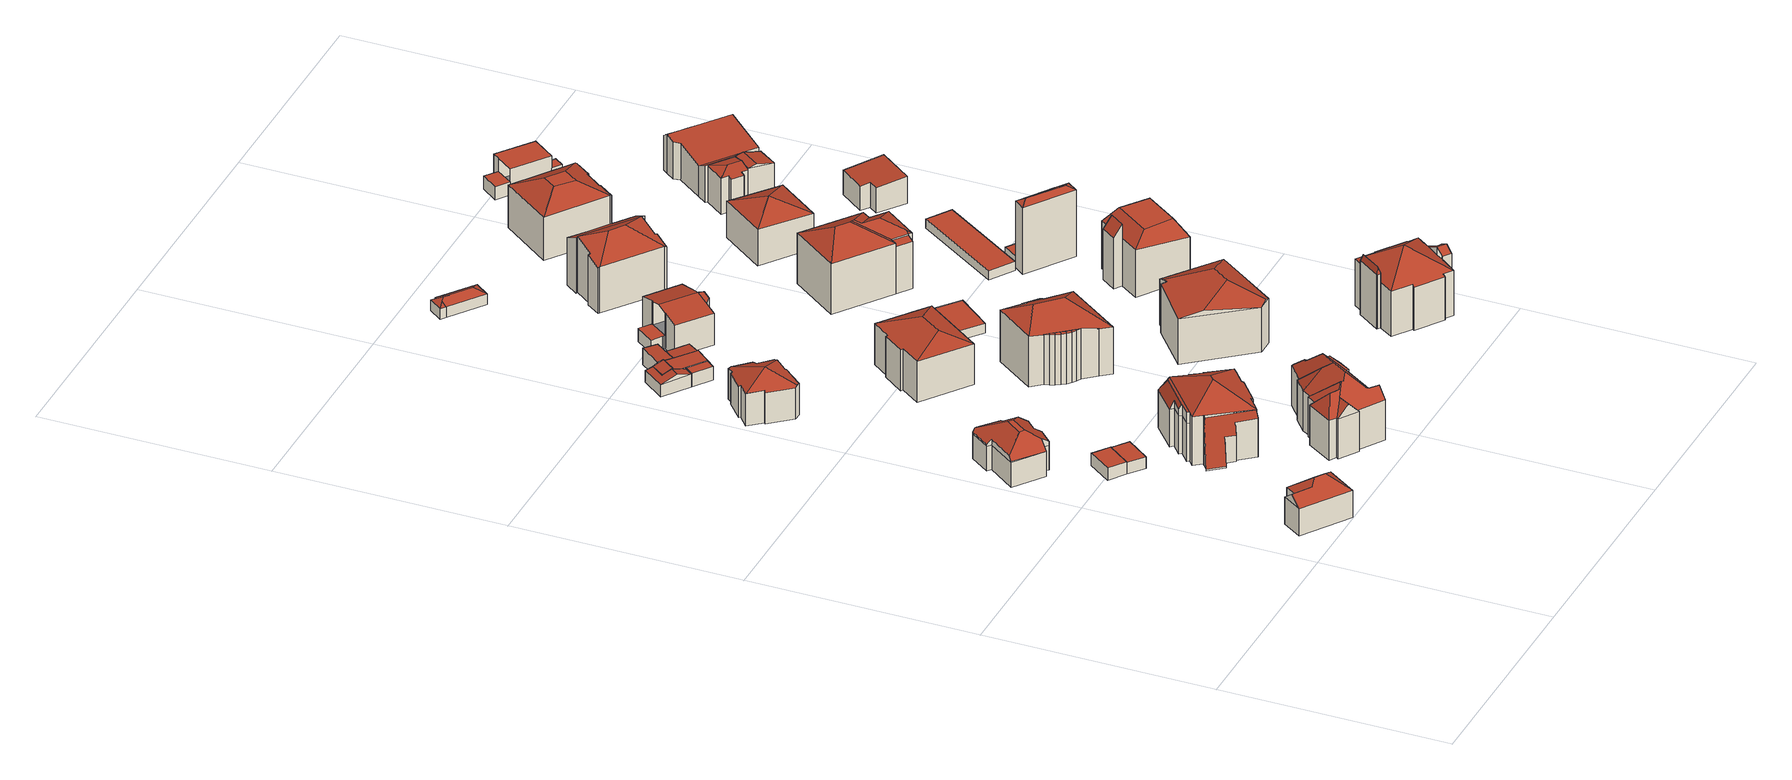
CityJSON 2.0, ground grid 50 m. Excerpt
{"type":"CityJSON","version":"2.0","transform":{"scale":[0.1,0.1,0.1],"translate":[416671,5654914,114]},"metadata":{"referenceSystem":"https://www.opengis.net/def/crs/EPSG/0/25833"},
"CityObjects":{
"building1":{"type":"Building","attributes":{"Dachtyp_tdc":"tdcFreeFormRoof","Gemeindeschluessel":14612000,"Dachneigung":38.31,"QualitaetDacherkennung":75,"Geometrietyp2DReferenz":"3000","measuredHeight":9.41,"function":"31001_9998","roofType":"5000"},"geometry":[{"type":"Solid","lod":"2","boundaries":[[[[0,1,2,3]],[[1,4,5,2]],[[4,6,7,5]],[[6,8,9,7]],[[8,10,11,9]],[[10,0,3,11]],[[12,13,10,8]],[[14,12,8,6]],[[15,14,6,4]],[[15,4,1]],[[13,12,14,15,1,0]],[[13,0,10]],[[3,2,5,7,9,11]]]],"semantics":{"surfaces":[{"type":"WallSurface"},{"type":"RoofSurface"},{"type":"GroundSurface"}],"values":[[0,0,0,0,0,0,1,1,1,0,1,1,2]]}}]},
"building2":{"type":"Building","attributes":{"Dachtyp_tdc":"tdcFreeFormRoof","Gemeindeschluessel":14612000,"Dachneigung":32.8,"QualitaetDacherkennung":46,"Geometrietyp2DReferenz":"3000","measuredHeight":9.43,"function":"31001_9998","roofType":"5000"},"geometry":[{"type":"Solid","lod":"2","boundaries":[[[[16,17,18,19]],[[17,20,21,18]],[[20,22,23,21]],[[22,24,25,23]],[[26,27,28,29,30,31,32]],[[33,34,27,26,35,36,37]],[[38,39,40,41,36,35,42,43,44]],[[43,42,32,31,45,46]],[[42,35,26,32]],[[47,43,46,48]],[[48,46,45,49]],[[49,45,31,30,50]],[[38,44,51]],[[51,44,43,47]],[[24,37,36,41,52]],[[52,41,40,53]],[[53,40,39,54]],[[54,39,38]],[[20,34,33,22]],[[22,33,37,24]],[[17,28,27,34,20]],[[50,30,29,16]],[[16,29,28,17]],[[25,55,56,57,58,59,60,61,62,63,19,18,21,23]],[[24,52,55,25]],[[52,53,56,55]],[[53,54,57,56]],[[54,38,58,57]],[[38,51,59,58]],[[51,47,60,59]],[[47,48,61,60]],[[48,49,62,61]],[[49,50,63,62]],[[50,16,19,63]]]],"semantics":{"surfaces":[{"type":"WallSurface"},{"type":"RoofSurface"},{"type":"GroundSurface"}],"values":[[0,0,0,0,1,1,1,1,1,0,0,0,0,0,0,0,0,0,0,0,0,0,0,2,0,0,0,0,0,0,0,0,0,0]]}}]},
"building3":{"type":"Building","attributes":{"Dachtyp_tdc":"tdcPolyFlatRoof","Gemeindeschluessel":14612000,"Dachneigung":0,"QualitaetDacherkennung":69,"Geometrietyp2DReferenz":"3000","measuredHeight":2.79,"function":"31001_9998","roofType":"1000"},"geometry":[{"type":"Solid","lod":"2","boundaries":[[[[64,65,66,67]],[[65,68,69,66]],[[68,70,71,69]],[[70,64,67,71]],[[70,68,65,64]],[[67,66,69,71]]]],"semantics":{"surfaces":[{"type":"WallSurface"},{"type":"RoofSurface"},{"type":"GroundSurface"}],"values":[[0,0,0,0,1,2]]}}]},
"building4":{"type":"Building","attributes":{"Dachtyp_tdc":"tdcPolyFlatRoof","Gemeindeschluessel":14612000,"Dachneigung":0,"QualitaetDacherkennung":59,"Geometrietyp2DReferenz":"3000","measuredHeight":2.76,"function":"31001_9998","roofType":"1000"},"geometry":[{"type":"Solid","lod":"2","boundaries":[[[[72,73,74,69]],[[73,75,76,74]],[[75,77,71,76]],[[77,72,69,71]],[[77,75,73,72]],[[69,74,76,71]]]],"semantics":{"surfaces":[{"type":"WallSurface"},{"type":"RoofSurface"},{"type":"GroundSurface"}],"values":[[0,0,0,0,1,2]]}}]},
"building5":{"type":"Building","attributes":{"Gemeindeschluessel":14612000,"Geometrietyp2DReferenz":"3000","function":"31001_9998","roofType":"9999"},"children":["building5-1","building5-2","building5-3","building5-4"]},
"building5-1":{"type":"BuildingPart","attributes":{"Dachtyp_tdc":"tdcPolyFlatRoof","Dachneigung":0,"QualitaetDacherkennung":14,"Geometrietyp2DReferenz":"3000","measuredHeight":8.49,"roofType":"1000"},"parents":["building5"],"geometry":[{"type":"MultiSurface","lod":"2","boundaries":[[[78,79,80,81]],[[79,82,83,80]],[[82,84,85,83]],[[84,82,79,78]],[[81,80,83,85]]],"semantics":{"surfaces":[{"type":"WallSurface"},{"type":"RoofSurface"},{"type":"GroundSurface"}],"values":[0,0,0,1,2]}}]},
"building5-2":{"type":"BuildingPart","attributes":{"Dachtyp_tdc":"tdcHipRoof","Dachneigung":30.21,"QualitaetDacherkennung":60,"Geometrietyp2DReferenz":"3000","measuredHeight":14.59,"roofType":"3200"},"parents":["building5"],"geometry":[{"type":"MultiSurface","lod":"2","boundaries":[[[86,87,81,88]],[[87,78,81]],[[89,90,85,84]],[[90,91,92,85]],[[91,93,94,92]],[[93,95,96,94]],[[95,97,98,96]],[[97,99,100,98]],[[101,102,103,104]],[[102,105,106,103]],[[105,107,108,106]],[[107,109,110,108]],[[109,111,112,113,110]],[[114,115,116,117,118]],[[115,119,120,121,122,116]],[[88,123,86]],[[115,114,111,124]],[[97,95,93,91,90,89,87,86,125]],[[111,109,107,105,102,101,99,97,125,124]],[[86,119,115,124,125]],[[81,85,92,94,96,98,100,104,103,106,108,110,113,117,116,122,88]],[[99,101,104,100]]],"semantics":{"surfaces":[{"type":"WallSurface"},{"type":"RoofSurface"},{"type":"GroundSurface"}],"values":[0,0,0,0,0,0,0,0,0,0,0,0,0,0,0,0,1,1,1,1,2,0]}}]},
"building5-3":{"type":"BuildingPart","attributes":{"Dachtyp_tdc":"tdcFreeFormRoof","Dachneigung":80.82,"QualitaetDacherkennung":32,"Geometrietyp2DReferenz":"3000","measuredHeight":10.75,"roofType":"5000"},"parents":["building5"],"geometry":[{"type":"MultiSurface","lod":"2","boundaries":[[[126,127,128,129]],[[127,130,131,128]],[[130,132,133,131]],[[132,134,135,133]],[[134,136,137,135]],[[136,118,117,137]],[[112,138,139,113]],[[138,126,129,139]],[[118,136,140]],[[136,134,132,130,127,126,138,141,140]],[[138,112,141]],[[112,118,140,141]],[[129,128,131,133,135,137,117,113,139]]],"semantics":{"surfaces":[{"type":"WallSurface"},{"type":"RoofSurface"},{"type":"GroundSurface"}],"values":[0,0,0,0,0,0,0,0,1,1,1,1,2]}}]},
"building5-4":{"type":"BuildingPart","attributes":{"Dachtyp_tdc":"tdcFreeFormRoof","Dachneigung":60.28,"QualitaetDacherkennung":24,"Geometrietyp2DReferenz":"3000","measuredHeight":11.37,"roofType":"5000"},"parents":["building5"],"geometry":[{"type":"MultiSurface","lod":"2","boundaries":[[[121,142,143,122]],[[142,144,145,143]],[[144,146,147,145]],[[146,148,149,147]],[[148,150,151,149]],[[150,152,153,151]],[[152,123,88,153]],[[154,152,150,155,156,157]],[[158,159,120,86,154,157]],[[152,86,123]],[[121,120,159,142]],[[142,159,158,144]],[[144,158,157,156,146]],[[146,156,155,148]],[[148,155,150]],[[122,143,145,147,149,151,153,88]],[[86,152,154]]],"semantics":{"surfaces":[{"type":"WallSurface"},{"type":"RoofSurface"},{"type":"GroundSurface"}],"values":[0,0,0,0,0,0,0,1,1,0,0,0,0,0,0,2,1]}}]},
"building6":{"type":"Building","attributes":{"Dachtyp_tdc":"tdcFreeFormRoof","Gemeindeschluessel":14612000,"Dachneigung":25.83,"QualitaetDacherkennung":62,"Geometrietyp2DReferenz":"3000","measuredHeight":9.88,"function":"31001_9998","roofType":"5000"},"geometry":[{"type":"Solid","lod":"2","boundaries":[[[[160,161,162,163]],[[161,164,165,162]],[[164,166,167,165]],[[166,168,169,167]],[[168,170,171,169]],[[170,172,173,171]],[[172,174,175,173]],[[174,176,177,175]],[[176,178,179,177]],[[178,180,181,179]],[[180,182,183,181]],[[182,184,185,183]],[[184,186,187,185]],[[186,188,189,187]],[[188,160,163,189]],[[190,176,174,172,191,192]],[[178,190,192,193,182,180]],[[184,193,192,194,188,186]],[[192,191,170,168,166,164,161,160,194]],[[184,182,193]],[[178,176,190]],[[163,162,165,167,169,171,173,175,177,179,181,183,185,187,189]],[[160,188,194]],[[172,170,191]]]],"semantics":{"surfaces":[{"type":"WallSurface"},{"type":"RoofSurface"},{"type":"GroundSurface"}],"values":[[0,0,0,0,0,0,0,0,0,0,0,0,0,0,0,1,1,1,1,0,0,2,0,0]]}}]},
"building7":{"type":"Building","attributes":{"Dachtyp_tdc":"tdcFreeFormRoof","Gemeindeschluessel":14612000,"Dachneigung":17.79,"QualitaetDacherkennung":46,"Geometrietyp2DReferenz":"3000","measuredHeight":3.88,"function":"31001_9998","roofType":"5000"},"geometry":[{"type":"Solid","lod":"2","boundaries":[[[[195,196,197,198]],[[196,199,200,197]],[[199,201,202,200]],[[201,203,204,202]],[[203,205,206,204]],[[205,195,198,206]],[[207,208,205,203,201,199]],[[196,195,208,207]],[[199,196,207]],[[195,205,208]],[[198,197,200,202,204,206]]]],"semantics":{"surfaces":[{"type":"WallSurface"},{"type":"RoofSurface"},{"type":"GroundSurface"}],"values":[[0,0,0,0,0,0,1,1,0,0,2]]}}]},
"building8":{"type":"Building","attributes":{"Dachtyp_tdc":"tdcFreeFormRoof","Gemeindeschluessel":14612000,"Dachneigung":46.45,"QualitaetDacherkennung":29,"Geometrietyp2DReferenz":"3000","measuredHeight":14.99,"function":"31001_9998","roofType":"5000"},"geometry":[{"type":"Solid","lod":"2","boundaries":[[[[209,210,211]],[[212,213,214,209,211,215]],[[216,217,212,215,218]],[[216,218,219]],[[220,221,222,223,224,225,226,227,228,229,230,231,232,233,234,235,236,237,238,239,240,241,242,243]],[[218,215,221,220]],[[215,211,222,221]],[[211,210,223,222]],[[210,244,224,223]],[[244,245,225,224]],[[245,246,226,225]],[[246,247,227,226]],[[247,248,228,227]],[[248,249,229,228]],[[249,250,230,229]],[[250,251,231,230]],[[251,252,232,231]],[[252,253,233,232]],[[253,254,234,233]],[[254,255,235,234]],[[255,256,236,235]],[[256,257,237,236]],[[257,258,238,237]],[[258,259,239,238]],[[259,260,240,239]],[[260,261,241,240]],[[261,262,242,241]],[[262,219,243,242]],[[219,218,220,243]],[[217,216,219,262]],[[263,264,265,266,212,217,262,261]],[[263,261,260]],[[264,263,260,259]],[[267,268,269,265,264,259,258]],[[270,267,258,257]],[[271,270,257,256]],[[271,256,255]],[[272,268,267,270,271,255,254]],[[273,274,272,254,253]],[[273,253,252]],[[275,274,273,252,251]],[[275,251,250]],[[276,269,268,272,274,275,250,249]],[[277,276,249,248]],[[277,248,247]],[[266,265,269,276,277,247,246]],[[213,212,266,246,245]],[[214,213,245,244]],[[209,214,244,210]]]],"semantics":{"surfaces":[{"type":"RoofSurface"},{"type":"WallSurface"},{"type":"GroundSurface"}],"values":[[0,0,0,1,2,1,1,1,1,1,1,1,1,1,1,1,1,1,1,1,1,1,1,1,1,1,1,1,1,0,0,1,0,0,0,0,0,0,0,0,0,0,0,0,0,0,0,0,0]]}}]},
"building9":{"type":"Building","attributes":{"Dachtyp_tdc":"tdcPolyFlatRoof","Gemeindeschluessel":14612000,"Dachneigung":18.1,"QualitaetDacherkennung":71,"Geometrietyp2DReferenz":"3000","measuredHeight":3.88,"function":"31001_9998","roofType":"2100"},"geometry":[{"type":"Solid","lod":"2","boundaries":[[[[278,205,279,280]],[[205,203,281,279]],[[203,282,283,281]],[[282,284,285,283]],[[284,278,280,285]],[[284,282,203,205,278]],[[280,279,281,283,285]]]],"semantics":{"surfaces":[{"type":"WallSurface"},{"type":"RoofSurface"},{"type":"GroundSurface"}],"values":[[0,0,0,0,0,1,2]]}}]},
"building10":{"type":"Building","attributes":{"Dachtyp_tdc":"tdcPolyFlatRoof","Gemeindeschluessel":14612000,"Dachneigung":3.32,"QualitaetDacherkennung":70,"Geometrietyp2DReferenz":"3000","measuredHeight":3.19,"function":"31001_9998","roofType":"2100"},"geometry":[{"type":"Solid","lod":"2","boundaries":[[[[286,287,288,289]],[[287,290,197,288]],[[290,291,198,197]],[[291,286,289,198]],[[291,290,287,286]],[[289,288,197,198]]]],"semantics":{"surfaces":[{"type":"WallSurface"},{"type":"RoofSurface"},{"type":"GroundSurface"}],"values":[[0,0,0,0,1,2]]}}]},
"building11":{"type":"Building","attributes":{"Dachtyp_tdc":"tdcPolyFlatRoof","Gemeindeschluessel":14612000,"Dachneigung":6.58,"QualitaetDacherkennung":73,"Geometrietyp2DReferenz":"3000","measuredHeight":3.54,"function":"31001_9998","roofType":"2100"},"geometry":[{"type":"Solid","lod":"2","boundaries":[[[[291,292,280,293]],[[291,286,294,295,296,292]],[[280,285,297,298,299,293]],[[292,296,285,280]],[[296,295,297,285]],[[295,294,298,297]],[[294,286,299,298]],[[286,291,293,299]]]],"semantics":{"surfaces":[{"type":"WallSurface"},{"type":"RoofSurface"},{"type":"GroundSurface"}],"values":[[0,1,2,0,0,0,0,0]]}}]},
"building12":{"type":"Building","attributes":{"Dachtyp_tdc":"tdcPolyFlatRoof","Gemeindeschluessel":14612000,"Dachneigung":3.04,"QualitaetDacherkennung":70,"Geometrietyp2DReferenz":"3000","measuredHeight":3.73,"function":"31001_9998","roofType":"2100"},"geometry":[{"type":"Solid","lod":"2","boundaries":[[[[300,301,285,297]],[[301,302,283,285]],[[302,303,304,283]],[[303,305,306,304]],[[305,307,308,306]],[[307,300,297,308]],[[307,305,303,302,301,300]],[[297,285,283,304,306,308]]]],"semantics":{"surfaces":[{"type":"WallSurface"},{"type":"RoofSurface"},{"type":"GroundSurface"}],"values":[[0,0,0,0,0,0,1,2]]}}]},
"building13":{"type":"Building","attributes":{"Dachtyp_tdc":"tdcPolyFlatRoof","Gemeindeschluessel":14612000,"Dachneigung":4.04,"QualitaetDacherkennung":77,"Geometrietyp2DReferenz":"3000","measuredHeight":3.2,"function":"31001_9998","roofType":"2100"},"geometry":[{"type":"Solid","lod":"2","boundaries":[[[[309,310,311,312]],[[310,313,314,311]],[[313,315,316,314]],[[315,309,312,316]],[[315,313,310,309]],[[312,311,314,316]]]],"semantics":{"surfaces":[{"type":"WallSurface"},{"type":"RoofSurface"},{"type":"GroundSurface"}],"values":[[0,0,0,0,1,2]]}}]},
"building14":{"type":"Building","attributes":{"Dachtyp_tdc":"tdcHipRoof","Gemeindeschluessel":14612000,"Dachneigung":12.15,"QualitaetDacherkennung":58,"Geometrietyp2DReferenz":"3000","measuredHeight":11.18,"function":"31001_9998","roofType":"3200"},"geometry":[{"type":"Solid","lod":"2","boundaries":[[[[317,318,319,320]],[[318,321,322,319]],[[321,323,324,322]],[[323,325,326,324]],[[325,327,328,326]],[[327,329,330,328]],[[329,331,332,330]],[[331,333,334,332]],[[333,335,336,334]],[[335,337,338,336]],[[337,317,320,338]],[[333,331,339]],[[329,327,325,323,321,340]],[[331,329,340,339]],[[321,318,317,337,335,333,339,340]],[[320,319,322,324,326,328,330,332,334,336,338]]]],"semantics":{"surfaces":[{"type":"WallSurface"},{"type":"RoofSurface"},{"type":"GroundSurface"}],"values":[[0,0,0,0,0,0,0,0,0,0,0,1,1,1,1,2]]}}]},
"building15":{"type":"Building","attributes":{"Gemeindeschluessel":14612000,"Geometrietyp2DReferenz":"3000","function":"31001_9998","roofType":"9999"},"children":["building15-1","building15-2","building15-3"]},
"building15-1":{"type":"BuildingPart","attributes":{"Dachtyp_tdc":"tdcHipRoof","Dachneigung":19.68,"QualitaetDacherkennung":31,"Geometrietyp2DReferenz":"3000","measuredHeight":13.92,"roofType":"3200"},"parents":["building15"],"geometry":[{"type":"MultiSurface","lod":"2","boundaries":[[[341,342,343,344]],[[342,345,346,343]],[[345,347,348,346]],[[347,349,348]],[[350,351,352,353]],[[351,354,355,352]],[[354,356,357,355]],[[356,358,359,357]],[[356,354,351,360]],[[345,342,361]],[[351,350,362,347,345,361,360]],[[342,341,363,358,356,360,361]],[[344,343,346,348,353,352,355,357,359,364]]],"semantics":{"surfaces":[{"type":"WallSurface"},{"type":"RoofSurface"},{"type":"GroundSurface"}],"values":[0,0,0,0,0,0,0,0,1,1,1,1,2]}}]},
"building15-2":{"type":"BuildingPart","attributes":{"Dachtyp_tdc":"tdcPolyFlatRoof","Dachneigung":30.24,"QualitaetDacherkennung":21,"Geometrietyp2DReferenz":"3000","measuredHeight":11.32,"roofType":"2100"},"parents":["building15"],"geometry":[{"type":"MultiSurface","lod":"2","boundaries":[[[349,365,366,348]],[[365,367,368,366]],[[367,369,350,353,368]],[[369,367,365,349,362]],[[348,366,368,353]]],"semantics":{"surfaces":[{"type":"WallSurface"},{"type":"RoofSurface"},{"type":"GroundSurface"}],"values":[0,0,0,1,2]}}]},
"building15-3":{"type":"BuildingPart","attributes":{"Dachtyp_tdc":"tdcFreeFormRoof","Dachneigung":19.87,"QualitaetDacherkennung":35,"Geometrietyp2DReferenz":"3000","measuredHeight":11.76,"roofType":"5000"},"parents":["building15"],"geometry":[{"type":"MultiSurface","lod":"2","boundaries":[[[370,371,372,359]],[[371,373,374,372]],[[373,375,376,374]],[[375,377,378,376]],[[377,379,380,378]],[[379,381,382,380]],[[381,383,384,382]],[[383,385,341,344,384]],[[370,359,358]],[[385,383,386]],[[383,381,387,386]],[[381,379,388,387]],[[379,377,389,388]],[[377,375,390,389]],[[375,373,391,390]],[[373,371,391]],[[371,370,392]],[[371,392,385,386,387,388,389,390,391]],[[372,374,376,378,380,382,384,344,364,359]]],"semantics":{"surfaces":[{"type":"WallSurface"},{"type":"RoofSurface"},{"type":"GroundSurface"}],"values":[0,0,0,0,0,0,0,0,0,1,1,1,1,1,1,1,1,1,2]}}]},
"building16":{"type":"Building","attributes":{"Gemeindeschluessel":14612000,"Geometrietyp2DReferenz":"3000","function":"31001_9998","roofType":"9999"},"children":["building16-1","building16-2","building16-3"]},
"building16-1":{"type":"BuildingPart","attributes":{"Dachtyp_tdc":"tdcFreeFormRoof","Dachneigung":10.73,"QualitaetDacherkennung":17,"Geometrietyp2DReferenz":"3000","measuredHeight":7.79,"roofType":"5000"},"parents":["building16"],"geometry":[{"type":"MultiSurface","lod":"2","boundaries":[[[393,394,395,396]],[[394,397,398,395]],[[399,400,401,402]],[[400,403,404,401]],[[403,405,406,404]],[[405,407,408,406]],[[407,393,396,408]],[[403,400,399,409]],[[409,410,397,394,393,407,405,403]],[[396,395,398,411,412,402,401,404,406,408]]],"semantics":{"surfaces":[{"type":"WallSurface"},{"type":"RoofSurface"},{"type":"GroundSurface"}],"values":[0,0,0,0,0,0,0,1,1,2]}}]},
"building16-2":{"type":"BuildingPart","attributes":{"Dachtyp_tdc":"tdcGableRoof","Dachneigung":14.18,"QualitaetDacherkennung":48,"Geometrietyp2DReferenz":"3000","measuredHeight":8.79,"roofType":"3100"},"parents":["building16"],"geometry":[{"type":"MultiSurface","lod":"2","boundaries":[[[413,414,415,416]],[[414,417,418,415]],[[417,419,420,421,418]],[[422,423,424,425,426]],[[423,427,428,424]],[[427,429,430,428]],[[429,431,402,430]],[[431,399,402]],[[432,398,397]],[[432,413,416,398]],[[433,431,429,427,423,422,434]],[[434,419,417,414,413,432,433]],[[416,415,418,421,435,425,424,428,430,402,412,411,398]]],"semantics":{"surfaces":[{"type":"WallSurface"},{"type":"RoofSurface"},{"type":"GroundSurface"}],"values":[0,0,0,0,0,0,0,0,0,0,1,1,2]}}]},
"building16-3":{"type":"BuildingPart","attributes":{"Dachtyp_tdc":"tdcPolyFlatRoof","Dachneigung":0,"QualitaetDacherkennung":0,"Geometrietyp2DReferenz":"3000","measuredHeight":3.02,"roofType":"9999"},"parents":["building16"],"geometry":[{"type":"MultiSurface","lod":"2","boundaries":[[[436,420,437,426,438,439,440,441,442]],[[442,441,443,444]],[[441,440,445,443]],[[440,439,446,445]],[[439,438,447,446]],[[438,426,425,447]],[[420,436,448,421]],[[436,442,444,448]],[[444,443,445,446,447,425,435,421,448]],[[437,420,421,435]],[[426,437,435,425]]],"semantics":{"surfaces":[{"type":"RoofSurface"},{"type":"WallSurface"},{"type":"GroundSurface"},{"type":"ClosureSurface","isClosure":"1","QuelleClosure":"LoD1Solid"}],"values":[0,1,1,1,1,1,1,1,2,3,3]}}]},
"building17":{"type":"Building","attributes":{"Dachtyp_tdc":"tdcFreeFormRoof","Gemeindeschluessel":14612000,"Dachneigung":28.46,"QualitaetDacherkennung":9,"Geometrietyp2DReferenz":"3000","measuredHeight":3.56,"function":"31001_9998","roofType":"5000"},"geometry":[{"type":"Solid","lod":"2","boundaries":[[[[449,450,451,452]],[[450,453,454,451]],[[453,455,456,454]],[[455,457,458,456]],[[457,459,460,458]],[[461,449,452,462]],[[463,464,465,466,467,461,459]],[[463,459,457]],[[464,463,457,455]],[[465,464,455,453]],[[466,465,453,450]],[[467,466,450,449]],[[467,449,461]],[[452,451,454,456,458,460,462]],[[459,461,462,460]]]],"semantics":{"surfaces":[{"type":"WallSurface"},{"type":"RoofSurface"},{"type":"GroundSurface"}],"values":[[0,0,0,0,0,0,1,1,1,1,1,1,1,2,0]]}}]},
"building18":{"type":"Building","attributes":{"Dachtyp_tdc":"tdcPolyFlatRoof","Gemeindeschluessel":14612000,"Dachneigung":0,"QualitaetDacherkennung":63,"Geometrietyp2DReferenz":"3000","measuredHeight":2.28,"function":"31001_9998","roofType":"1000"},"geometry":[{"type":"Solid","lod":"2","boundaries":[[[[468,469,470,471]],[[469,472,473,470]],[[472,474,475,473]],[[474,468,471,475]],[[474,472,469,468]],[[471,470,473,475]]]],"semantics":{"surfaces":[{"type":"WallSurface"},{"type":"RoofSurface"},{"type":"GroundSurface"}],"values":[[0,0,0,0,1,2]]}}]},
"building19":{"type":"Building","attributes":{"Dachtyp_tdc":"tdcFreeFormRoof","Gemeindeschluessel":14612000,"Dachneigung":11.38,"QualitaetDacherkennung":38,"Geometrietyp2DReferenz":"3000","measuredHeight":13.26,"function":"31001_9998","roofType":"5000"},"geometry":[{"type":"Solid","lod":"2","boundaries":[[[[476,477,478,479]],[[477,480,481,478]],[[480,482,483,481]],[[482,484,485,483]],[[484,486,487,485]],[[486,488,489,487]],[[488,490,491,489]],[[490,492,493,491]],[[492,494,495,493]],[[494,476,479,495]],[[494,496,497,498]],[[499,500,490,488,486,484,501]],[[492,500,499,497,496]],[[497,499,501,482,480,477,476,498]],[[494,492,496]],[[484,482,501]],[[492,490,500]],[[476,494,498]],[[479,478,481,483,485,487,489,491,493,495]]]],"semantics":{"surfaces":[{"type":"WallSurface"},{"type":"RoofSurface"},{"type":"GroundSurface"}],"values":[[0,0,0,0,0,0,0,0,0,0,1,1,1,1,0,0,0,0,2]]}}]},
"building20":{"type":"Building","attributes":{"Gemeindeschluessel":14612000,"Geometrietyp2DReferenz":"3000","function":"31001_9998","roofType":"9999"},"children":["building20-1","building20-2","building20-3"]},
"building20-1":{"type":"BuildingPart","attributes":{"Dachtyp_tdc":"tdcPolyFlatRoof","Dachneigung":29.58,"QualitaetDacherkennung":26,"Geometrietyp2DReferenz":"3000","measuredHeight":5.49,"roofType":"2100"},"parents":["building20"],"geometry":[{"type":"MultiSurface","lod":"2","boundaries":[[[502,503,504,505]],[[503,506,507,504]],[[506,508,509,507]],[[508,506,503,502]],[[505,504,507,509]]],"semantics":{"surfaces":[{"type":"WallSurface"},{"type":"RoofSurface"},{"type":"GroundSurface"}],"values":[0,0,0,1,2]}}]},
"building20-2":{"type":"BuildingPart","attributes":{"Dachtyp_tdc":"tdcPolyFlatRoof","Dachneigung":29.26,"QualitaetDacherkennung":41,"Geometrietyp2DReferenz":"3000","measuredHeight":12.87,"roofType":"2100"},"parents":["building20"],"geometry":[{"type":"MultiSurface","lod":"2","boundaries":[[[510,511,512,513]],[[514,515,516,517]],[[515,518,502,505,516]],[[519,520,521,509,508]],[[520,510,513,521]],[[520,519,518,515,514,522,511,510]],[[513,512,523,517,516,505,509,521]]],"semantics":{"surfaces":[{"type":"WallSurface"},{"type":"RoofSurface"},{"type":"GroundSurface"}],"values":[0,0,0,0,0,1,2]}}]},
"building20-3":{"type":"BuildingPart","attributes":{"Dachtyp_tdc":"tdcHipRoof","Dachneigung":31.33,"QualitaetDacherkennung":47,"Geometrietyp2DReferenz":"3000","measuredHeight":14.22,"roofType":"3200"},"parents":["building20"],"geometry":[{"type":"MultiSurface","lod":"2","boundaries":[[[524,525,526,527]],[[525,528,529,526]],[[528,530,531,529]],[[530,532,533,531]],[[532,534,535,533]],[[534,536,537,535]],[[536,538,539,537]],[[538,540,522,523,539]],[[541,524,527,512,511]],[[530,528,525,524,541,542]],[[540,538,536,534,532,543]],[[541,540,543,542]],[[532,530,542,543]],[[527,526,529,531,533,535,537,539,523,512]]],"semantics":{"surfaces":[{"type":"WallSurface"},{"type":"RoofSurface"},{"type":"GroundSurface"}],"values":[0,0,0,0,0,0,0,0,0,1,1,1,1,2]}}]},
"building21":{"type":"Building","attributes":{"Dachtyp_tdc":"tdcFreeFormRoof","Gemeindeschluessel":14612000,"Dachneigung":28.82,"QualitaetDacherkennung":52,"Geometrietyp2DReferenz":"3000","measuredHeight":15.23,"function":"31001_9998","roofType":"5000"},"geometry":[{"type":"Solid","lod":"2","boundaries":[[[[544,545,546,547]],[[545,548,549,546]],[[548,550,551,549]],[[550,552,553,551]],[[552,554,555,553]],[[554,556,557,555]],[[556,558,559,557]],[[558,560,561,559]],[[560,544,547,561]],[[562,563,560,558]],[[564,562,558,556]],[[565,564,556,554]],[[566,567,568,565,554,552]],[[566,552,550]],[[567,566,550,548]],[[568,567,548,545]],[[563,562,564,565,568,545,544]],[[563,544,560]],[[547,546,549,551,553,555,557,559,561]]]],"semantics":{"surfaces":[{"type":"WallSurface"},{"type":"RoofSurface"},{"type":"GroundSurface"}],"values":[[0,0,0,0,0,0,0,0,0,1,1,1,1,1,1,1,1,1,2]]}}]},
"building22":{"type":"Building","attributes":{"Dachtyp_tdc":"tdcPolyFlatRoof","Gemeindeschluessel":14612000,"Dachneigung":20.67,"QualitaetDacherkennung":24,"Geometrietyp2DReferenz":"3000","measuredHeight":11.52,"function":"31001_9998","roofType":"2100"},"geometry":[{"type":"Solid","lod":"2","boundaries":[[[[569,570,571,547]],[[570,572,549,571]],[[572,573,546,549]],[[573,569,547,546]],[[573,572,570,569]],[[547,571,549,546]]]],"semantics":{"surfaces":[{"type":"WallSurface"},{"type":"RoofSurface"},{"type":"GroundSurface"}],"values":[[0,0,0,0,1,2]]}}]},
"building23":{"type":"Building","attributes":{"Gemeindeschluessel":14612000,"Geometrietyp2DReferenz":"3000","function":"31001_9998","roofType":"9999"},"children":["building23-1","building23-2","building23-3"]},
"building23-1":{"type":"BuildingPart","attributes":{"Dachtyp_tdc":"tdcGableRoof","Dachneigung":29.59,"QualitaetDacherkennung":47,"Geometrietyp2DReferenz":"3000","measuredHeight":12.48,"roofType":"3100"},"parents":["building23"],"geometry":[{"type":"MultiSurface","lod":"2","boundaries":[[[574,575,576,577]],[[575,578,579,576]],[[578,580,581,579]],[[580,582,583,584,581]],[[585,586,587,588]],[[586,574,577,587]],[[589,582,580,578]],[[578,575,574,586,585,590,589]],[[577,576,579,581,584,591,588,587]]],"semantics":{"surfaces":[{"type":"WallSurface"},{"type":"RoofSurface"},{"type":"GroundSurface"}],"values":[0,0,0,0,0,0,1,1,2]}}]},
"building23-2":{"type":"BuildingPart","attributes":{"Dachtyp_tdc":"tdcFreeFormRoof","Dachneigung":73.77,"QualitaetDacherkennung":14,"Geometrietyp2DReferenz":"3000","measuredHeight":14.07,"roofType":"5000"},"parents":["building23"],"geometry":[{"type":"MultiSurface","lod":"2","boundaries":[[[592,593,594,595]],[[593,596,597,594]],[[596,598,599,597]],[[598,600,599]],[[601,602,603,604,605]],[[602,592,595,603]],[[598,596,606]],[[596,593,592,607,606]],[[592,602,601,607]],[[601,598,606,607]],[[595,594,597,599,604,603]]],"semantics":{"surfaces":[{"type":"WallSurface"},{"type":"RoofSurface"},{"type":"GroundSurface"}],"values":[0,0,0,0,0,0,1,1,1,1,2]}}]},
"building23-3":{"type":"BuildingPart","attributes":{"Dachtyp_tdc":"tdcTentRoof","Dachneigung":33.7,"QualitaetDacherkennung":44,"Geometrietyp2DReferenz":"3000","measuredHeight":14.99,"roofType":"3500"},"parents":["building23"],"geometry":[{"type":"MultiSurface","lod":"2","boundaries":[[[600,608,609,599]],[[608,610,611,609]],[[610,612,613,611]],[[612,614,615,613]],[[614,616,617,615]],[[616,618,619,617]],[[618,620,588,619]],[[620,585,588]],[[583,621,622,584]],[[621,623,624,622]],[[623,625,626,624]],[[625,627,628,626]],[[627,629,630,628]],[[629,631,632,630]],[[631,633,603,632]],[[633,605,604,603]],[[618,616,614,612,610,608,634]],[[621,583,635,590,620,618,634]],[[631,629,627,625,623,621,634]],[[608,600,605,633,631,634]],[[599,609,611,613,615,617,619,588,591,584,622,624,626,628,630,632,603,604]]],"semantics":{"surfaces":[{"type":"WallSurface"},{"type":"RoofSurface"},{"type":"GroundSurface"}],"values":[0,0,0,0,0,0,0,0,0,0,0,0,0,0,0,0,1,1,1,1,2]}}]},
"building24":{"type":"Building","attributes":{"Gemeindeschluessel":14612000,"Geometrietyp2DReferenz":"3000","function":"31001_9998","roofType":"9999"},"children":["building24-1","building24-2"]},
"building24-1":{"type":"BuildingPart","attributes":{"Dachtyp_tdc":"tdcPolyFlatRoof","Dachneigung":52.56,"QualitaetDacherkennung":29,"Geometrietyp2DReferenz":"3000","measuredHeight":14.29,"roofType":"2100"},"parents":["building24"],"geometry":[{"type":"MultiSurface","lod":"2","boundaries":[[[636,637,638,639,640]],[[637,641,642,638]],[[641,643,644,645,642]],[[643,641,637,636]],[[639,638,642,645]]],"semantics":{"surfaces":[{"type":"WallSurface"},{"type":"RoofSurface"},{"type":"GroundSurface"}],"values":[0,0,0,1,2]}}]},
"building24-2":{"type":"BuildingPart","attributes":{"Dachtyp_tdc":"tdcCutTentRoof","Dachneigung":0.534,"QualitaetDacherkennung":44,"Geometrietyp2DReferenz":"3000","measuredHeight":13.67,"roofType":"9999"},"parents":["building24"],"geometry":[{"type":"MultiSurface","lod":"2","boundaries":[[[646,647,648,649]],[[647,650,651,648]],[[650,652,653,651]],[[652,654,655,653]],[[654,656,657,655]],[[656,640,639,657]],[[644,658,659,645]],[[658,660,661,659]],[[660,646,649,661]],[[654,652,650,647,646,660,662,663]],[[656,654,663,664]],[[658,644,640,656,664,665]],[[660,658,665,662]],[[665,664,663,662]],[[649,648,651,653,655,657,639,645,659,661]]],"semantics":{"surfaces":[{"type":"WallSurface"},{"type":"RoofSurface"},{"type":"GroundSurface"}],"values":[0,0,0,0,0,0,0,0,0,1,1,1,1,1,2]}}]},
"building25":{"type":"Building","attributes":{"Dachtyp_tdc":"tdcFreeFormRoof","Gemeindeschluessel":14612000,"Dachneigung":27.51,"QualitaetDacherkennung":3,"Geometrietyp2DReferenz":"3000","measuredHeight":16.14,"function":"31001_9998","roofType":"5000"},"geometry":[{"type":"Solid","lod":"2","boundaries":[[[[666,667,668,669,670,671,672]],[[673,674,667,666]],[[674,675,668,667]],[[676,677,672,671]],[[675,678,669,668]],[[678,679,670,669]],[[679,676,671,670]],[[677,673,666,672]],[[676,680,677]],[[679,680,676]],[[678,680,679]],[[678,681,680]],[[681,678,675]],[[681,675,674]],[[680,681,674,673]],[[680,673,677]]]],"semantics":{"surfaces":[{"type":"GroundSurface"},{"type":"WallSurface"},{"type":"RoofSurface"}],"values":[[0,1,1,1,1,1,1,1,2,2,2,2,2,2,2,2]]}}]},
"building26":{"type":"Building","attributes":{"Dachtyp_tdc":"tdcPolyFlatRoof","Gemeindeschluessel":14612000,"Dachneigung":0,"QualitaetDacherkennung":49,"Geometrietyp2DReferenz":"3000","measuredHeight":2.53,"function":"31001_9998","roofType":"1000"},"geometry":[{"type":"Solid","lod":"2","boundaries":[[[[682,683,684,685]],[[683,686,687,684]],[[686,688,689,687]],[[688,690,691,689]],[[690,682,685,691]],[[690,688,686,683,682]],[[685,684,687,689,691]]]],"semantics":{"surfaces":[{"type":"WallSurface"},{"type":"RoofSurface"},{"type":"GroundSurface"}],"values":[[0,0,0,0,0,1,2]]}}]},
"building27":{"type":"Building","attributes":{"Dachtyp_tdc":"tdcCutTentRoof","Gemeindeschluessel":14612000,"Dachneigung":26.82,"QualitaetDacherkennung":70,"Geometrietyp2DReferenz":"3000","measuredHeight":12.59,"function":"31001_9998","roofType":"9999"},"geometry":[{"type":"Solid","lod":"2","boundaries":[[[[692,693,694,695]],[[693,696,697,694]],[[696,698,699,697]],[[698,700,701,699]],[[700,702,703,701]],[[702,704,705,703]],[[704,706,707,705]],[[706,708,709,707]],[[708,710,711,709]],[[710,692,695,711]],[[692,710,712,713]],[[693,692,713,714]],[[708,706,704,702,700,698,696,693,714,715]],[[710,708,715,712]],[[715,714,713,712]],[[695,694,697,699,701,703,705,707,709,711]]]],"semantics":{"surfaces":[{"type":"WallSurface"},{"type":"RoofSurface"},{"type":"GroundSurface"}],"values":[[0,0,0,0,0,0,0,0,0,0,1,1,1,1,1,2]]}}]},
"building28":{"type":"Building","attributes":{"Dachtyp_tdc":"tdcTentRoof","Gemeindeschluessel":14612000,"Dachneigung":23.78,"QualitaetDacherkennung":63,"Geometrietyp2DReferenz":"3000","measuredHeight":10.98,"function":"31001_9998","roofType":"3500"},"geometry":[{"type":"Solid","lod":"2","boundaries":[[[[716,717,718,719]],[[717,720,721,718]],[[720,722,723,721]],[[722,716,719,723]],[[717,716,724]],[[720,717,724]],[[722,720,724]],[[716,722,724]],[[719,718,721,723]]]],"semantics":{"surfaces":[{"type":"WallSurface"},{"type":"RoofSurface"},{"type":"GroundSurface"}],"values":[[0,0,0,0,1,1,1,1,2]]}}]},
"building29":{"type":"Building","attributes":{"Dachtyp_tdc":"tdcPolyFlatRoof","Gemeindeschluessel":14612000,"Dachneigung":0,"QualitaetDacherkennung":85,"Geometrietyp2DReferenz":"3000","measuredHeight":2.19,"function":"31001_9998","roofType":"1000"},"geometry":[{"type":"Solid","lod":"2","boundaries":[[[[725,726,727,728]],[[726,729,730,727]],[[729,731,732,730]],[[731,725,728,732]],[[731,729,726,725]],[[728,727,730,732]]]],"semantics":{"surfaces":[{"type":"WallSurface"},{"type":"RoofSurface"},{"type":"GroundSurface"}],"values":[[0,0,0,0,1,2]]}}]},
"building30":{"type":"Building","attributes":{"Dachtyp_tdc":"tdcGableRoof","Gemeindeschluessel":14612000,"Dachneigung":67.9,"QualitaetDacherkennung":15,"Geometrietyp2DReferenz":"3000","measuredHeight":6.92,"function":"31001_9998","roofType":"3100"},"geometry":[{"type":"Solid","lod":"2","boundaries":[[[[733,734,669,670]],[[734,735,736,669]],[[735,737,738,736]],[[737,733,670,738]],[[735,734,739]],[[733,737,740]],[[734,733,740,739]],[[737,735,739,740]],[[670,669,736,738]]]],"semantics":{"surfaces":[{"type":"WallSurface"},{"type":"RoofSurface"},{"type":"GroundSurface"}],"values":[[0,0,0,0,0,0,1,1,2]]}}]},
"building31":{"type":"Building","attributes":{"Gemeindeschluessel":14612000,"Geometrietyp2DReferenz":"3000","function":"31001_9998","roofType":"9999"},"children":["building31-1","building31-2","building31-3"]},
"building31-1":{"type":"BuildingPart","attributes":{"Dachtyp_tdc":"tdcPolyFlatRoof","Dachneigung":0,"QualitaetDacherkennung":48,"Geometrietyp2DReferenz":"3000","measuredHeight":3.3,"roofType":"1000"},"parents":["building31"],"geometry":[{"type":"MultiSurface","lod":"2","boundaries":[[[741,742,743,744]],[[742,745,746,743]],[[745,747,748,746]],[[747,745,742,741]],[[744,743,746,748]]],"semantics":{"surfaces":[{"type":"WallSurface"},{"type":"RoofSurface"},{"type":"GroundSurface"}],"values":[0,0,0,1,2]}}]},
"building31-2":{"type":"BuildingPart","attributes":{"Dachtyp_tdc":"tdcPolyFlatRoof","Dachneigung":0,"QualitaetDacherkennung":57,"Geometrietyp2DReferenz":"3000","measuredHeight":3.04,"roofType":"1000"},"parents":["building31"],"geometry":[{"type":"MultiSurface","lod":"2","boundaries":[[[749,750,751,752]],[[750,753,754,751]],[[753,755,756,754]],[[755,753,750,749]],[[752,751,754,756]]],"semantics":{"surfaces":[{"type":"WallSurface"},{"type":"RoofSurface"},{"type":"GroundSurface"}],"values":[0,0,0,1,2]}}]},
"building31-3":{"type":"BuildingPart","attributes":{"Dachtyp_tdc":"tdcPolyFlatRoof","Dachneigung":0,"QualitaetDacherkennung":69,"Geometrietyp2DReferenz":"3000","measuredHeight":6.11,"roofType":"1000"},"parents":["building31"],"geometry":[{"type":"MultiSurface","lod":"2","boundaries":[[[757,758,741,744,759]],[[760,761,749,752,748,747]],[[762,763,764,756,755]],[[763,757,759,764]],[[763,762,761,760,758,757]],[[759,744,748,752,756,764]]],"semantics":{"surfaces":[{"type":"WallSurface"},{"type":"RoofSurface"},{"type":"GroundSurface"}],"values":[0,0,0,0,1,2]}}]},
"building32":{"type":"Building","attributes":{"Dachtyp_tdc":"tdcFreeFormRoof","Gemeindeschluessel":14612000,"Dachneigung":14.28,"QualitaetDacherkennung":61,"Geometrietyp2DReferenz":"3000","measuredHeight":8.88,"function":"31001_9998","roofType":"5000"},"geometry":[{"type":"Solid","lod":"2","boundaries":[[[[765,766,767,768]],[[766,769,770,767]],[[769,771,772,770]],[[771,773,774,772]],[[773,765,768,774]],[[775,776,771,769]],[[766,765,773,776,775]],[[769,766,775]],[[773,771,776]],[[768,767,770,772,774]]]],"semantics":{"surfaces":[{"type":"WallSurface"},{"type":"RoofSurface"},{"type":"GroundSurface"}],"values":[[0,0,0,0,0,1,1,0,0,2]]}}]},
"building33":{"type":"Building","attributes":{"Dachtyp_tdc":"tdcPolyFlatRoof","Gemeindeschluessel":14612000,"Dachneigung":3.88,"QualitaetDacherkennung":79,"Geometrietyp2DReferenz":"3000","measuredHeight":6.27,"function":"31001_9998","roofType":"2100"},"geometry":[{"type":"Solid","lod":"2","boundaries":[[[[777,778,779,780]],[[778,781,782,779]],[[781,783,784,782]],[[783,785,786,784]],[[785,787,788,786]],[[787,777,780,788]],[[787,785,783,781,778,777]],[[780,779,782,784,786,788]]]],"semantics":{"surfaces":[{"type":"WallSurface"},{"type":"RoofSurface"},{"type":"GroundSurface"}],"values":[[0,0,0,0,0,0,1,2]]}}]},
"building34":{"type":"Building","attributes":{"Gemeindeschluessel":14612000,"Geometrietyp2DReferenz":"3000","function":"31001_9998","roofType":"9999"},"children":["building34-1","building34-2","building34-3"]},
"building34-1":{"type":"BuildingPart","attributes":{"Dachtyp_tdc":"tdcHipAndGableRoof","Dachneigung":14.48,"QualitaetDacherkennung":77,"Geometrietyp2DReferenz":"3000","measuredHeight":9.04,"roofType":"5000"},"parents":["building34"],"geometry":[{"type":"MultiSurface","lod":"2","boundaries":[[[789,790,791,792]],[[790,793,794,791]],[[793,795,796,794]],[[795,797,798,796]],[[797,799,800,798]],[[799,801,802,800]],[[801,803,804,802]],[[805,789,792,806]],[[803,801,807]],[[801,799,797,795,793,790,789,807]],[[789,805,803,807]],[[792,791,794,796,798,800,802,804,806]]],"semantics":{"surfaces":[{"type":"WallSurface"},{"type":"RoofSurface"},{"type":"GroundSurface"}],"values":[0,0,0,0,0,0,0,0,1,1,1,2]}}]},
"building34-2":{"type":"BuildingPart","attributes":{"Dachtyp_tdc":"tdcPolyFlatRoof","Dachneigung":30.24,"QualitaetDacherkennung":44,"Geometrietyp2DReferenz":"3000","measuredHeight":8.59,"roofType":"2100"},"parents":["building34"],"geometry":[{"type":"MultiSurface","lod":"2","boundaries":[[[808,804,803]],[[808,809,810,804]],[[809,811,812,810]],[[813,773,814,815]],[[773,771,806,814]],[[771,805,806]],[[773,813,811,809,808,771]],[[804,810,812,815,814,806]]],"semantics":{"surfaces":[{"type":"WallSurface"},{"type":"RoofSurface"},{"type":"GroundSurface"}],"values":[0,0,0,0,0,0,1,2]}}]},
"building34-3":{"type":"BuildingPart","attributes":{"Dachtyp_tdc":"tdcGableRoof","Dachneigung":10.73,"QualitaetDacherkennung":27,"Geometrietyp2DReferenz":"3000","measuredHeight":9.05,"roofType":"3100"},"parents":["building34"],"geometry":[{"type":"MultiSurface","lod":"2","boundaries":[[[816,817,812,811]],[[816,818,819,817]],[[818,820,821,819]],[[820,822,823,821]],[[822,824,825,823]],[[824,826,827,825]],[[826,828,829,827]],[[828,830,831,829]],[[830,832,833,831]],[[832,834,835,833]],[[834,836,837,835]],[[836,813,815,837]],[[834,832,830,828,826,824,822,820]],[[820,818,816,811,813,836,834]],[[812,817,819,821,823,825,827,829,831,833,835,837,815]]],"semantics":{"surfaces":[{"type":"WallSurface"},{"type":"RoofSurface"},{"type":"GroundSurface"}],"values":[0,0,0,0,0,0,0,0,0,0,0,0,1,1,2]}}]}
},
"vertices":[
[176,1,72],[73,70,72],[73,70,9],[176,1,9],[102,113,72],[102,113,9],[120,101,72],[120,101,9],[135,123,72],[135,123,9],[220,66,72],[220,66,9],[146,68,103],[166,55,103],[127,65,92],[87,92,92],
[41,718,72],[72,761,72],[72,761,15],[41,718,15],[93,762,72],[93,762,15],[125,724,72],[125,724,15],[115,715,72],[115,715,15],[86,693,109],[81,761,80],[72,761,76],[41,718,76],[50,711,84],[11,658,84],[59,657,109],[125,724,81],[93,762,75],[96,684,109],[135,692,91],[115,715,88],[132,641,72],[121,653,83],[130,661,81],[148,676,78],[71,650,109],[81,620,92],[92,608,81],[6,651,75],[69,604,73],[81,620,72],[69,604,72],[6,651,72],[50,711,72],[92,608,72],[148,676,72],[130,661,72],[121,653,72],[148,676,15],[130,661,15],[121,653,15],[132,641,15],[92,608,15],[81,620,15],[69,604,15],[6,651,15],[50,711,15],
[106,490,41],[143,541,41],[143,541,13],[106,490,13],[179,515,41],[179,515,13],[141,464,41],[141,464,13],
[179,515,40],[213,489,40],[213,489,13],[175,438,40],[175,438,13],[141,464,40],
[341,453,97],[352,463,97],[352,463,12],[341,453,12],[374,438,97],[374,438,12],[362,428,97],[362,428,12],
[337,458,124],[341,453,124],[337,458,12],[362,428,122],[362,428,123],[382,404,121],[382,404,12],[385,407,119],[385,407,12],[425,359,116],[425,359,12],[422,357,118],[422,357,12],[414,350,118],[414,350,12],[387,328,118],[390,324,115],[390,324,12],[387,328,12],[388,322,115],[388,322,12],[340,282,115],[340,282,12],[337,286,118],[337,286,12],[305,259,118],[305,259,100],[305,259,12],[235,343,124],[221,360,125],[221,360,12],[235,343,12],[235,343,100],[235,371,125],[235,371,124],[235,371,99],[235,371,12],[337,458,99],[313,355,158],[325,366,158],
[271,290,100],[268,287,72],[268,287,12],[271,290,12],[253,305,73],[253,305,12],[245,298,8],[245,298,12],[219,329,9],[219,329,12],[230,339,100],[230,339,12],[301,255,100],[301,255,12],[235,338,120],[301,259,119],
[231,376,99],[231,376,12],[254,395,99],[254,395,12],[250,401,99],[250,401,12],[272,420,99],[272,420,12],[266,427,99],[266,427,12],[322,475,99],[322,475,12],[322,454,126],[272,420,117],[250,401,116],[253,396,126],[254,395,125],[231,376,126],
[5,1213,89],[31,1235,88],[31,1235,15],[5,1213,15],[28,1238,86],[28,1238,15],[68,1272,85],[68,1272,15],[71,1270,87],[71,1270,15],[82,1283,85],[82,1283,15],[124,1249,84],[124,1249,15],[113,1236,91],[113,1236,15],[143,1212,88],[143,1212,15],[114,1177,92],[114,1177,15],[117,1175,90],[117,1175,15],[84,1134,87],[84,1134,15],[67,1134,87],[67,1134,15],[27,1181,87],[27,1181,15],[30,1184,90],[30,1184,15],[135,1202,94],[87,1279,88],[74,1201,114],[74,1134,90],[7,1212,90],
[103,1382,48],[89,1364,48],[89,1364,18],[103,1382,18],[33,1405,45],[33,1405,18],[70,1454,45],[70,1454,18],[82,1443,50],[82,1443,18],[60,1414,50],[60,1414,18],[64,1383,57],[77,1401,57],
[384,139,139],[382,180,103],[345,123,103],[419,128,149],[417,130,149],[404,127,139],[360,114,103],[378,96,129],[393,121,129],[357,109,103],[398,82,103],[357,109,11],[360,114,11],[345,123,11],[382,180,11],[393,173,11],[408,195,11],[411,192,11],[423,212,11],[455,238,11],[458,235,11],[499,269,11],[502,266,11],[523,242,11],[527,237,11],[524,234,11],[548,206,11],[547,189,11],[529,161,11],[525,163,11],[477,91,11],[481,88,11],[456,52,11],[401,87,11],[398,82,11],[393,173,103],[408,195,103],[411,192,103],[423,212,103],[455,238,103],[458,235,103],[499,269,103],[502,266,103],[523,242,103],[527,237,103],[524,234,103],[548,206,103],[547,189,103],[529,161,103],[525,163,103],[477,91,103],[481,88,103],[456,52,103],[401,87,103],[468,70,126],[446,86,127],[437,129,160],[422,125,149],[515,200,132],[490,199,154],[458,163,161],[520,197,131],[522,197,129],[494,238,124],[518,238,109],[497,240,125],[499,263,108],[457,164,160],[454,185,146],
[80,1400,58],[60,1414,19],[80,1400,19],[82,1443,19],[91,1437,54],[91,1437,19],[102,1429,58],[102,1429,19],
[143,1353,50],[129,1335,49],[129,1335,18],[143,1353,18],[89,1364,49],[103,1382,50],
[80,1400,50],[103,1382,19],[164,1382,54],[119,1416,54],[102,1429,54],[119,1416,19],[164,1382,19],[143,1353,19],
[119,1416,55],[102,1429,56],[91,1437,57],[125,1483,57],[125,1483,19],[153,1463,55],[153,1463,19],[139,1444,55],[139,1444,19],
[185,1410,50],[164,1382,52],[164,1382,20],[185,1410,20],[119,1416,52],[119,1416,20],[139,1444,50],[139,1444,20],
[280,1035,106],[284,1032,107],[284,1032,12],[280,1035,12],[313,1072,107],[313,1072,12],[352,1044,106],[352,1044,12],[370,1031,106],[370,1031,12],[381,1023,106],[381,1023,12],[418,996,105],[418,996,12],[324,866,105],[324,866,12],[219,942,107],[219,942,12],[250,985,107],[250,985,12],[246,988,106],[246,988,12],[314,937,124],[349,986,124],
[378,742,125],[359,766,127],[359,766,11],[378,742,11],[422,853,130],[422,853,11],[472,817,126],[472,817,11],[472,817,125],[500,796,123],[556,756,118],[556,756,11],[500,796,11],[517,701,118],[517,701,11],[467,633,119],[467,633,11],[449,655,120],[449,655,11],[483,741,151],[434,788,151],[484,808,125],[427,683,122],[427,683,11],
[485,834,112],[485,834,11],[507,806,118],[507,806,11],[500,796,125],
[449,655,121],[426,683,127],[426,683,11],[416,688,127],[416,688,11],[406,694,127],[406,694,11],[398,702,127],[398,702,11],[391,711,127],[391,711,11],[385,721,127],[385,721,11],[381,731,127],[381,731,11],[378,742,127],[383,732,128],[389,723,129],[395,714,129],[402,706,129],[409,698,129],[417,690,128],[427,683,127],
[268,1410,90],[266,1412,90],[266,1412,19],[268,1410,19],[265,1410,90],[265,1410,19],[296,1452,92],[299,1449,92],[299,1449,19],[296,1452,19],[302,1430,97],[302,1430,19],[302,1429,97],[302,1429,19],[290,1413,93],[290,1413,19],[287,1441,97],[281,1433,95],[281,1433,19],[287,1441,19],
[245,1383,92],[174,1436,92],[174,1436,19],[245,1383,19],[195,1464,101],[195,1464,19],[195,1465,101],[195,1465,49],[195,1465,19],[224,1505,101],[225,1505,101],[225,1505,19],[224,1505,19],[224,1505,49],[246,1535,92],[246,1535,19],[318,1482,92],[318,1482,19],[296,1452,101],[265,1410,100],[281,1433,107],[210,1485,107],[210,1485,19],
[193,1466,49],[210,1485,49],[223,1506,49],[216,1512,49],[199,1524,49],[169,1484,49],[190,1469,49],[169,1484,19],[190,1469,19],[199,1524,19],[216,1512,19],[223,1506,19],[193,1466,19],
[133,1915,34],[155,1945,34],[155,1945,10],[133,1915,10],[165,1938,34],[165,1938,10],[167,1940,34],[167,1940,10],[242,1884,34],[242,1884,10],[218,1852,34],[218,1852,10],[143,1907,34],[143,1907,10],[214,1880,45],[171,1912,45],[169,1911,45],[159,1919,45],[150,1918,41],
[446,962,36],[506,1036,36],[506,1036,14],[446,962,14],[560,992,36],[560,992,14],[500,918,36],[500,918,14],
[543,528,119],[634,603,126],[634,603,14],[543,528,14],[637,605,126],[637,605,14],[646,596,128],[646,596,14],[660,616,121],[660,616,14],[663,619,119],[663,619,14],[681,606,118],[681,606,14],[781,535,116],[781,535,14],[685,397,116],[685,397,14],[650,397,116],[650,397,14],[673,397,121],[672,480,146],[576,488,130],[701,520,146],[780,533,117],[651,604,128],
[379,1705,68],[387,1715,61],[387,1715,14],[379,1705,14],[428,1685,61],[428,1685,14],[421,1675,68],[421,1675,14],
[443,1615,142],[438,1619,142],[438,1619,14],[443,1615,14],[318,1707,142],[339,1735,123],[339,1735,14],[318,1707,14],[379,1705,123],[421,1675,123],[464,1643,123],[464,1643,14],[322,1705,142],[322,1705,14],
[409,1579,130],[413,1576,128],[413,1576,14],[409,1579,14],[391,1546,119],[391,1546,14],[387,1549,121],[387,1549,14],[270,1636,121],[270,1636,14],[267,1638,119],[267,1638,14],[289,1669,129],[289,1669,14],[293,1666,131],[293,1666,14],[322,1705,143],[438,1619,143],[378,1627,156],[346,1651,156],
[606,1127,128],[575,1150,128],[575,1150,11],[606,1127,11],[565,1136,128],[565,1136,11],[447,1222,128],[447,1222,11],[524,1327,128],[524,1327,11],[643,1238,128],[643,1238,11],[631,1220,128],[631,1220,11],[666,1194,128],[666,1194,11],[613,1121,128],[613,1121,11],[604,1185,152],[612,1134,132],[569,1210,153],[567,1225,158],[522,1247,163],[551,1226,163],[563,1228,158],
[606,1127,126],[596,1113,120],[596,1113,11],[565,1136,120],[575,1150,126],
[977,166,125],[986,160,125],[986,160,11],[977,166,11],[975,145,136],[975,145,11],[965,130,123],[965,130,11],[948,142,123],[948,142,116],[948,142,11],[985,196,109],[994,190,109],[994,190,11],[985,196,11],[958,157,136],[977,183,117],[958,157,11],
[818,225,136],[819,226,135],[819,226,11],[818,225,11],[854,276,136],[854,276,11],[861,271,136],[861,271,11],[861,271,117],[826,220,136],[825,220,136],[825,220,11],[826,220,11],[826,220,116],[855,270,150],[824,226,151],
[880,298,118],[880,298,11],[920,270,118],[920,270,11],[924,275,114],[924,275,11],[984,233,114],[984,233,11],[980,228,118],[980,228,11],[999,215,118],[999,215,11],[985,196,118],[923,107,115],[923,107,11],[903,121,115],[903,121,11],[900,116,111],[900,116,11],[842,156,111],[842,156,11],[845,161,115],[845,161,11],[805,189,115],[805,189,11],[825,220,116],[903,204,161],[958,157,116],
[764,741,154],[748,753,129],[748,753,12],[764,741,12],[764,741,122],[771,785,129],[771,785,12],[787,774,154],[787,774,122],[787,774,12],
[890,702,109],[895,699,100],[895,699,12],[890,702,12],[863,654,100],[863,654,12],[858,657,109],[858,657,12],[839,630,109],[839,630,12],[736,701,122],[736,701,12],[807,803,122],[807,803,12],[910,731,109],[910,731,12],[882,734,148],[833,663,148],[774,699,148],[827,775,148],
[825,865,13],[725,935,13],[742,958,13],[772,937,13],[816,907,13],[823,902,13],[842,888,13],[825,865,167],[725,935,167],[742,958,167],[823,902,167],[842,888,167],[772,937,167],[816,907,167],[821,885,175],[746,938,175],
[772,937,39],[742,958,39],[742,958,14],[772,937,14],[765,990,39],[765,990,14],[795,969,39],[795,969,14],[791,964,39],[791,964,14],
[491,1925,108],[612,1835,110],[612,1835,9],[491,1925,9],[615,1833,108],[615,1833,9],[588,1796,108],[588,1796,9],[585,1798,110],[585,1798,9],[556,1760,110],[556,1760,9],[558,1758,109],[558,1758,9],[533,1724,109],[533,1724,9],[530,1726,110],[530,1726,9],[410,1815,108],[410,1815,9],[481,1824,135],[502,1853,135],[543,1825,135],[519,1793,135],
[552,1423,95],[623,1519,95],[623,1519,11],[552,1423,11],[724,1443,92],[724,1443,11],[653,1347,92],[653,1347,11],[635,1435,121],
[678,987,36],[802,1174,36],[802,1174,15],[678,987,15],[853,1140,36],[853,1140,15],[729,953,36],[729,953,15],
[816,907,32],[772,937,32],[795,969,41],[795,969,13],[838,939,41],[838,939,13],[784,954,82],[827,923,82],
[689,1931,43],[708,1917,43],[708,1917,10],[689,1931,10],[693,1897,43],[693,1897,10],[674,1911,43],[674,1911,10],
[599,1967,40],[572,1987,40],[572,1987,10],[599,1967,10],[600,2024,40],[600,2024,10],[626,2004,40],[626,2004,10],
[711,1961,71],[689,1931,71],[711,1961,10],[674,1911,71],[599,1967,71],[626,2004,71],[636,2018,71],[636,2018,10],
[823,1533,90],[796,1492,89],[796,1492,11],[823,1533,11],[747,1526,96],[747,1526,11],[778,1567,96],[778,1567,11],[802,1548,96],[802,1548,11],[763,1515,100],[792,1556,100],
[819,1286,69],[833,1305,69],[833,1305,11],[819,1286,11],[815,1318,67],[815,1318,11],[856,1372,67],[856,1372,11],[929,1317,74],[929,1317,11],[875,1244,74],[875,1244,11],
[763,1547,100],[747,1526,93],[747,1526,10],[763,1547,10],[734,1535,93],[734,1535,10],[728,1527,91],[728,1527,10],[705,1544,91],[705,1544,10],[711,1552,93],[711,1552,10],[698,1562,93],[698,1562,10],[729,1604,94],[729,1604,10],[778,1567,94],[778,1567,10],[737,1567,100],
[729,1604,95],[724,1608,95],[724,1608,10],[739,1628,81],[739,1628,10],[818,1569,81],[802,1548,10],[818,1569,10],
[781,1684,94],[781,1684,10],[778,1698,96],[778,1698,10],[792,1717,100],[792,1717,10],[801,1729,89],[801,1729,10],[810,1724,88],[810,1724,10],[815,1730,83],[815,1730,10],[840,1710,83],[840,1710,10],[842,1698,89],[842,1698,10],[916,1639,90],[916,1639,10],[908,1628,100],[908,1628,10],[847,1547,81],[847,1547,10]
]}
